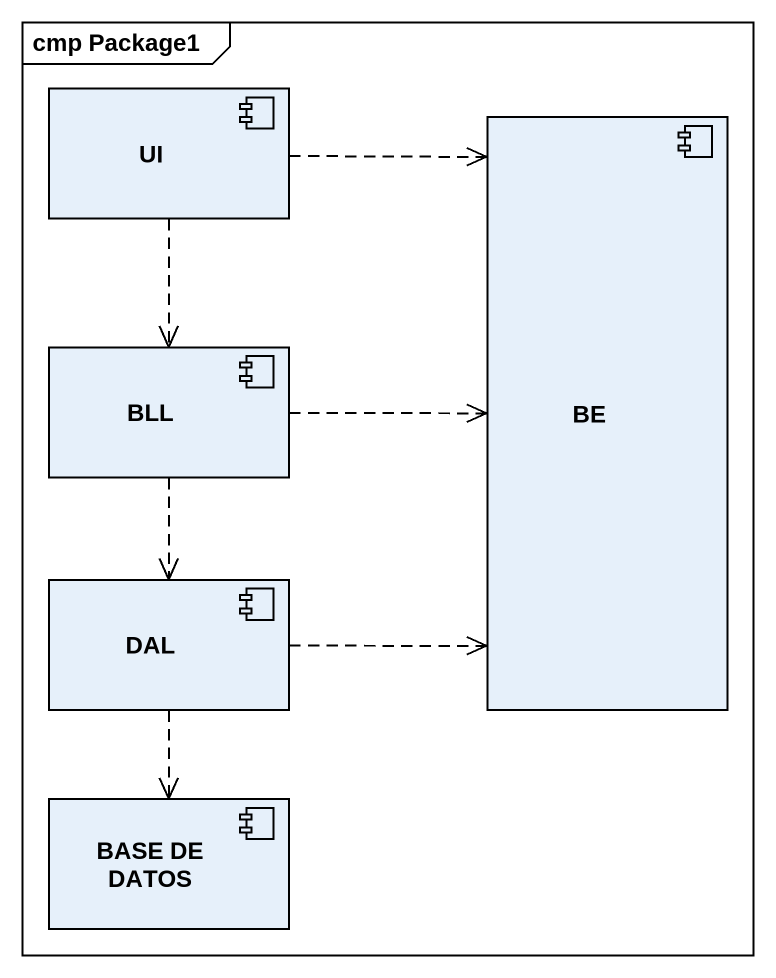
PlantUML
@startuml
mainframe cmp Package1
component UI
component BE
component BLL
component DAL
component "BASE DE DATOS" as BASE_DE_DATOS
UI .right.> BE
UI ..> BLL
BLL .right.> BE
BLL ..> DAL
DAL .right.> BE
DAL ..> BASE_DE_DATOS
@enduml
